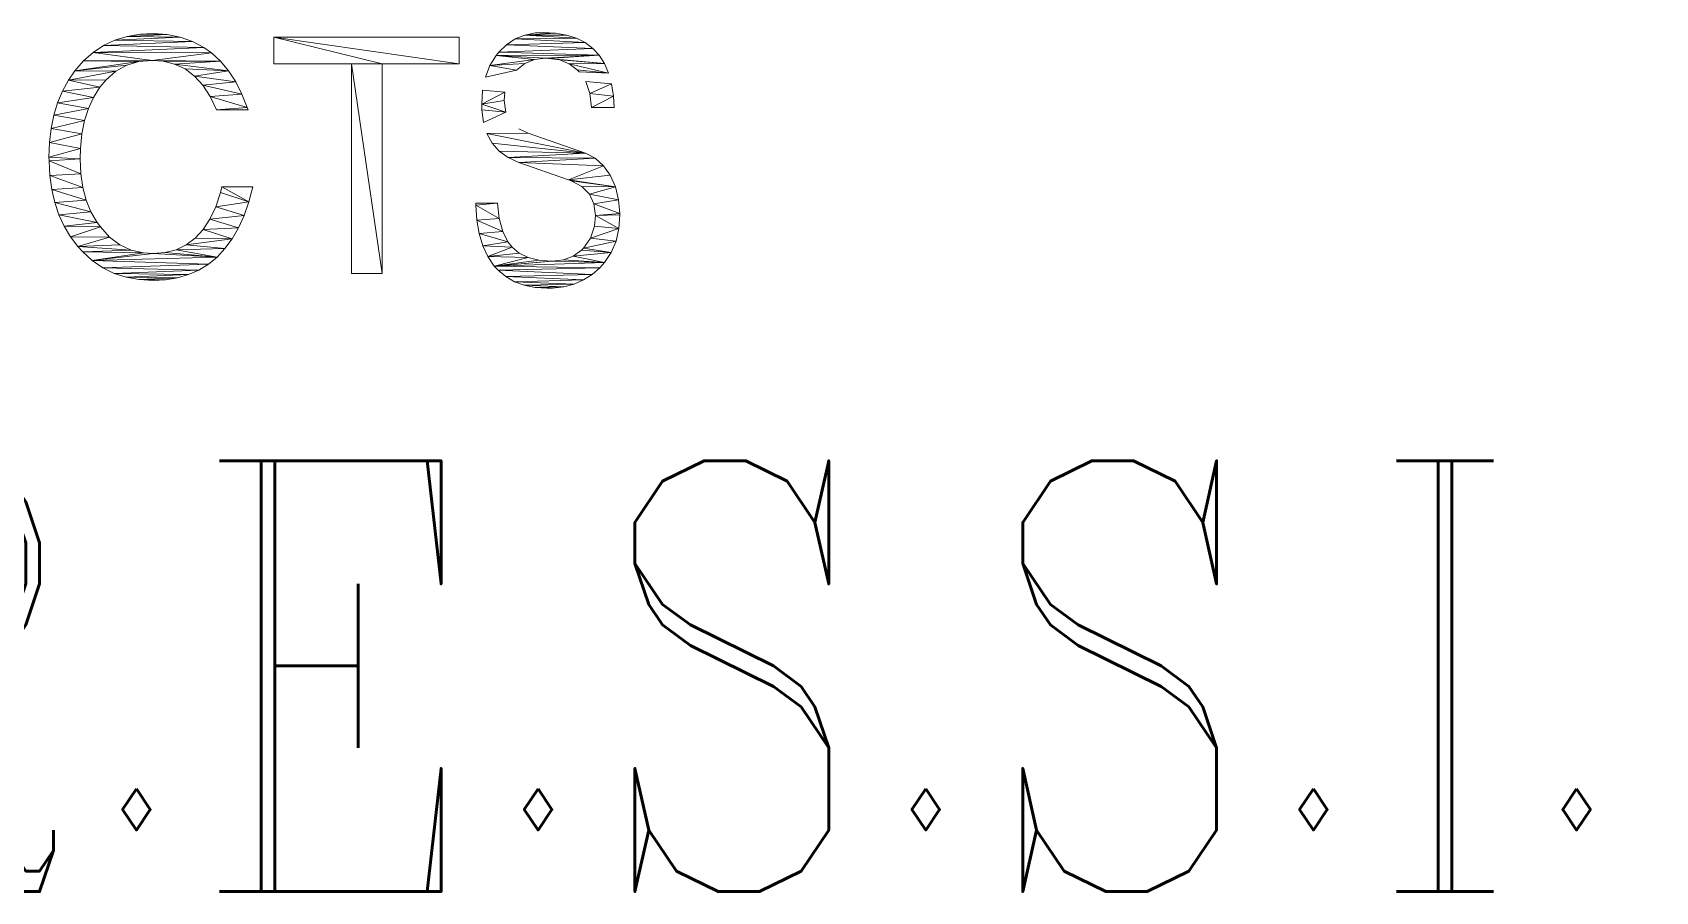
# Model space of a CAD drawing. Header units: inches. Extents: x 210948 to 214316, y -105347 to 7.
# Drawn here: x 211412.5 to 211477.7, y -105309.2 to -105274.6 of the extents above; entities that cross this region are included whole.
import ezdxf

# ---------------------------------------------------------------- set-up
doc = ezdxf.new("R2010")
doc.units = ezdxf.units.IN
doc.header["$MEASUREMENT"] = 0
doc.layers.add('A3', color=30, linetype='Continuous', lineweight=9)
doc.styles.add('BIG', font='complex', dxfattribs={"width": 0.9, "height": 3.5})

msp = doc.modelspace()

# ---------------------------------------------------------------- linework, layer by layer
at = {"layer": 'A3'}
for p, q in [((211415.772, -105274.913), (211416.263, -105274.761)), ((211415.772, -105274.913), (211416.263, -105274.761)), ((211418.397, -105274.786), (211415.772, -105274.913)), ((211418.397, -105274.786), (211415.772, -105274.913)), ((211418.397, -105274.786), (211415.772, -105274.913)), ((211418.397, -105274.786), (211415.772, -105274.913)), ((211416.263, -105274.761), (211416.793, -105274.67)), ((211416.263, -105274.761), (211416.793, -105274.67)), ((211417.875, -105274.678), (211416.263, -105274.761)), ((211417.875, -105274.678), (211416.263, -105274.761)), ((211417.875, -105274.678), (211416.263, -105274.761)), ((211417.875, -105274.678), (211416.263, -105274.761)), ((211416.263, -105274.761), (211418.397, -105274.786)), ((211416.263, -105274.761), (211418.397, -105274.786)), ((211416.263, -105274.761), (211418.397, -105274.786)), ((211416.263, -105274.761), (211418.397, -105274.786)), ((211417.327, -105274.643), (211416.793, -105274.67)), ((211417.327, -105274.643), (211416.793, -105274.67)), ((211416.793, -105274.67), (211417.875, -105274.678)), ((211416.793, -105274.67), (211417.875, -105274.678)), ((211416.793, -105274.67), (211417.875, -105274.678)), ((211416.793, -105274.67), (211417.875, -105274.678)), ((211417.875, -105274.678), (211417.327, -105274.643)), ((211417.875, -105274.678), (211417.327, -105274.643)), ((211418.397, -105274.786), (211417.875, -105274.678)), ((211418.397, -105274.786), (211417.875, -105274.678)), ((211418.888, -105274.961), (211418.397, -105274.786)), ((211418.888, -105274.961), (211418.397, -105274.786)), ((211422.169, -105274.786), (211429.616, -105275.869)), ((211426.516, -105275.869), (211422.169, -105274.786)), ((211422.169, -105274.786), (211426.516, -105275.869)), ((211422.169, -105275.869), (211422.169, -105274.786)), ((211429.616, -105275.869), (211422.169, -105274.786)), ((211422.169, -105274.786), (211429.616, -105274.786)), ((211422.169, -105274.786), (211429.616, -105275.869)), ((211429.616, -105275.869), (211422.169, -105274.786)), ((211426.516, -105275.869), (211422.169, -105274.786)), ((211422.169, -105274.786), (211426.516, -105275.869)), ((211422.169, -105275.869), (211422.169, -105274.786)), ((211422.169, -105274.786), (211429.616, -105274.786)), ((211429.616, -105274.786), (211429.616, -105275.869)), ((211429.616, -105274.786), (211429.616, -105275.869)), ((211431.873, -105274.861), (211432.262, -105274.704)), ((211431.873, -105274.861), (211432.262, -105274.704)), ((211432.262, -105274.704), (211432.688, -105274.619)), ((211432.262, -105274.704), (211432.688, -105274.619)), ((211433.494, -105274.628), (211432.262, -105274.704)), ((211432.262, -105274.704), (211433.494, -105274.628)), ((211432.262, -105274.704), (211433.494, -105274.628)), ((211433.494, -105274.628), (211432.262, -105274.704)), ((211432.262, -105274.704), (211434.335, -105274.83)), ((211432.262, -105274.704), (211434.335, -105274.83)), ((211433.937, -105274.704), (211432.262, -105274.704)), ((211433.937, -105274.704), (211432.262, -105274.704)), ((211432.262, -105274.704), (211434.335, -105274.83)), ((211432.262, -105274.704), (211434.335, -105274.83)), ((211433.937, -105274.704), (211432.262, -105274.704)), ((211433.937, -105274.704), (211432.262, -105274.704)), ((211433.001, -105274.601), (211432.688, -105274.619)), ((211433.001, -105274.601), (211432.688, -105274.619)), ((211432.688, -105274.619), (211433.494, -105274.628)), ((211432.688, -105274.619), (211433.494, -105274.628)), ((211432.688, -105274.619), (211433.494, -105274.628)), ((211432.688, -105274.619), (211433.494, -105274.628)), ((211433.494, -105274.628), (211433.001, -105274.601)), ((211433.494, -105274.628), (211433.001, -105274.601)), ((211433.494, -105274.628), (211433.937, -105274.704)), ((211433.494, -105274.628), (211433.937, -105274.704)), ((211434.335, -105274.83), (211433.937, -105274.704)), ((211434.335, -105274.83), (211433.937, -105274.704)), ((211414.511, -105275.742), (211414.894, -105275.404)), ((211414.511, -105275.742), (211414.894, -105275.404)), ((211414.894, -105275.404), (211415.316, -105275.126)), ((211414.894, -105275.404), (211415.316, -105275.126)), ((211419.35, -105275.21), (211414.894, -105275.404)), ((211419.35, -105275.21), (211414.894, -105275.404)), ((211419.35, -105275.21), (211414.894, -105275.404)), ((211419.35, -105275.21), (211414.894, -105275.404)), ((211417.273, -105275.725), (211414.894, -105275.404)), ((211414.894, -105275.404), (211419.658, -105275.426)), ((211414.894, -105275.404), (211417.273, -105275.725)), ((211414.894, -105275.404), (211419.658, -105275.426)), ((211417.273, -105275.725), (211414.894, -105275.404)), ((211414.894, -105275.404), (211419.658, -105275.426)), ((211414.894, -105275.404), (211417.273, -105275.725)), ((211414.894, -105275.404), (211419.658, -105275.426)), ((211415.316, -105275.126), (211415.772, -105274.913)), ((211415.316, -105275.126), (211415.772, -105274.913)), ((211418.888, -105274.961), (211415.316, -105275.126)), ((211418.888, -105274.961), (211415.316, -105275.126)), ((211418.888, -105274.961), (211415.316, -105275.126)), ((211418.888, -105274.961), (211415.316, -105275.126)), ((211415.316, -105275.126), (211419.35, -105275.21)), ((211415.316, -105275.126), (211419.35, -105275.21)), ((211415.316, -105275.126), (211419.35, -105275.21)), ((211415.316, -105275.126), (211419.35, -105275.21)), ((211415.772, -105274.913), (211418.888, -105274.961)), ((211415.772, -105274.913), (211418.888, -105274.961)), ((211415.772, -105274.913), (211418.888, -105274.961)), ((211415.772, -105274.913), (211418.888, -105274.961)), ((211419.658, -105275.426), (211417.273, -105275.725)), ((211419.658, -105275.426), (211417.273, -105275.725)), ((211419.658, -105275.426), (211417.273, -105275.725)), ((211419.658, -105275.426), (211417.273, -105275.725)), ((211419.35, -105275.21), (211418.888, -105274.961)), ((211419.35, -105275.21), (211418.888, -105274.961)), ((211419.658, -105275.426), (211419.35, -105275.21)), ((211419.658, -105275.426), (211419.35, -105275.21)), ((211420.019, -105275.761), (211419.658, -105275.426)), ((211420.019, -105275.761), (211419.658, -105275.426)), ((211431.111, -105275.524), (211431.214, -105275.398)), ((211431.111, -105275.524), (211431.214, -105275.398)), ((211431.214, -105275.398), (211431.523, -105275.094)), ((211431.214, -105275.398), (211431.523, -105275.094)), ((211434.989, -105275.242), (211431.214, -105275.398)), ((211434.989, -105275.242), (211431.214, -105275.398)), ((211434.989, -105275.242), (211431.214, -105275.398)), ((211434.989, -105275.242), (211431.214, -105275.398)), ((211431.214, -105275.398), (211435.249, -105275.519)), ((211431.214, -105275.398), (211435.249, -105275.519)), ((211431.214, -105275.398), (211435.249, -105275.519)), ((211431.214, -105275.398), (211435.249, -105275.519)), ((211431.523, -105275.094), (211431.873, -105274.861)), ((211431.523, -105275.094), (211431.873, -105274.861)), ((211434.685, -105275.009), (211431.523, -105275.094)), ((211434.685, -105275.009), (211431.523, -105275.094)), ((211434.685, -105275.009), (211431.523, -105275.094)), ((211434.685, -105275.009), (211431.523, -105275.094)), ((211431.523, -105275.094), (211434.989, -105275.242)), ((211431.523, -105275.094), (211434.989, -105275.242)), ((211431.523, -105275.094), (211434.989, -105275.242)), ((211431.523, -105275.094), (211434.989, -105275.242)), ((211434.335, -105274.83), (211431.873, -105274.861)), ((211434.335, -105274.83), (211431.873, -105274.861)), ((211434.335, -105274.83), (211431.873, -105274.861)), ((211434.335, -105274.83), (211431.873, -105274.861)), ((211431.873, -105274.861), (211434.685, -105275.009)), ((211431.873, -105274.861), (211434.685, -105275.009)), ((211431.873, -105274.861), (211434.685, -105275.009)), ((211431.873, -105274.861), (211434.685, -105275.009)), ((211434.685, -105275.009), (211434.335, -105274.83)), ((211434.685, -105275.009), (211434.335, -105274.83)), ((211434.989, -105275.242), (211434.685, -105275.009)), ((211434.989, -105275.242), (211434.685, -105275.009)), ((211435.249, -105275.519), (211434.989, -105275.242)), ((211435.249, -105275.519), (211434.989, -105275.242)), ((211414.163, -105276.141), (211414.511, -105275.742)), ((211414.163, -105276.141), (211414.511, -105275.742)), ((211414.163, -105276.141), (211416.741, -105275.774)), ((211416.741, -105275.774), (211414.163, -105276.141)), ((211414.163, -105276.141), (211416.741, -105275.774)), ((211416.741, -105275.774), (211414.163, -105276.141)), ((211416.253, -105275.92), (211414.163, -105276.141)), ((211416.253, -105275.92), (211414.163, -105276.141)), ((211416.253, -105275.92), (211414.163, -105276.141)), ((211416.253, -105275.92), (211414.163, -105276.141)), ((211417.273, -105275.725), (211414.511, -105275.742)), ((211417.273, -105275.725), (211414.511, -105275.742)), ((211417.273, -105275.725), (211414.511, -105275.742)), ((211417.273, -105275.725), (211414.511, -105275.742)), ((211414.511, -105275.742), (211416.741, -105275.774)), ((211414.511, -105275.742), (211416.741, -105275.774)), ((211414.511, -105275.742), (211416.741, -105275.774)), ((211414.511, -105275.742), (211416.741, -105275.774)), ((211415.813, -105276.163), (211416.253, -105275.92)), ((211415.813, -105276.163), (211416.253, -105275.92)), ((211416.741, -105275.774), (211416.253, -105275.92)), ((211416.741, -105275.774), (211416.253, -105275.92)), ((211416.741, -105275.774), (211417.273, -105275.725)), ((211416.741, -105275.774), (211417.273, -105275.725)), ((211420.019, -105275.761), (211417.273, -105275.725)), ((211417.273, -105275.725), (211417.708, -105275.755)), ((211417.273, -105275.725), (211420.019, -105275.761)), ((211420.019, -105275.761), (211417.273, -105275.725)), ((211417.273, -105275.725), (211417.708, -105275.755)), ((211417.273, -105275.725), (211420.019, -105275.761)), ((211418.175, -105275.871), (211417.708, -105275.755)), ((211417.708, -105275.755), (211420.019, -105275.761)), ((211417.708, -105275.755), (211420.019, -105275.761)), ((211418.175, -105275.871), (211417.708, -105275.755)), ((211417.708, -105275.755), (211420.019, -105275.761)), ((211417.708, -105275.755), (211420.019, -105275.761)), ((211420.019, -105275.761), (211418.175, -105275.871)), ((211420.019, -105275.761), (211418.175, -105275.871)), ((211420.019, -105275.761), (211418.175, -105275.871)), ((211420.019, -105275.761), (211418.175, -105275.871)), ((211418.175, -105275.871), (211418.599, -105276.071)), ((211420.346, -105276.147), (211418.175, -105275.871)), ((211418.175, -105275.871), (211420.346, -105276.147)), ((211418.175, -105275.871), (211418.599, -105276.071)), ((211420.346, -105276.147), (211418.175, -105275.871)), ((211418.175, -105275.871), (211420.346, -105276.147)), ((211418.599, -105276.071), (211420.346, -105276.147)), ((211418.98, -105276.355), (211418.599, -105276.071)), ((211418.599, -105276.071), (211420.346, -105276.147)), ((211418.599, -105276.071), (211420.346, -105276.147)), ((211418.98, -105276.355), (211418.599, -105276.071)), ((211418.599, -105276.071), (211420.346, -105276.147)), ((211420.346, -105276.147), (211420.019, -105275.761)), ((211420.346, -105276.147), (211420.019, -105275.761)), ((211426.516, -105275.869), (211422.169, -105275.869)), ((211422.169, -105275.869), (211425.293, -105275.869)), ((211426.516, -105275.869), (211422.169, -105275.869)), ((211426.516, -105275.869), (211422.169, -105275.869)), ((211422.169, -105275.869), (211425.293, -105275.869)), ((211426.516, -105275.869), (211422.169, -105275.869)), ((211425.293, -105275.869), (211426.516, -105284.29)), ((211425.293, -105284.29), (211425.293, -105275.869)), ((211425.293, -105275.869), (211426.516, -105275.869)), ((211426.516, -105275.869), (211425.293, -105275.869)), ((211425.293, -105275.869), (211426.516, -105284.29)), ((211425.293, -105275.869), (211426.516, -105284.29)), ((211425.293, -105284.29), (211425.293, -105275.869)), ((211425.293, -105275.869), (211426.516, -105275.869)), ((211425.293, -105275.869), (211426.516, -105284.29)), ((211426.516, -105275.869), (211425.293, -105275.869)), ((211426.516, -105284.29), (211426.516, -105275.869)), ((211429.616, -105275.869), (211426.516, -105275.869)), ((211429.616, -105275.869), (211426.516, -105275.869)), ((211426.516, -105284.29), (211426.516, -105275.869)), ((211430.673, -105276.401), (211430.856, -105275.936)), ((211430.673, -105276.401), (211430.856, -105275.936)), ((211430.673, -105276.401), (211431.917, -105276.119)), ((211431.917, -105276.119), (211430.673, -105276.401)), ((211430.673, -105276.401), (211431.917, -105276.119)), ((211431.917, -105276.119), (211430.673, -105276.401)), ((211430.856, -105275.936), (211431.111, -105275.524)), ((211430.856, -105275.936), (211431.111, -105275.524)), ((211432.647, -105275.694), (211430.856, -105275.936)), ((211430.856, -105275.936), (211432.647, -105275.694)), ((211432.647, -105275.694), (211430.856, -105275.936)), ((211430.856, -105275.936), (211432.647, -105275.694)), ((211432.258, -105275.855), (211430.856, -105275.936)), ((211432.258, -105275.855), (211430.856, -105275.936)), ((211432.258, -105275.855), (211430.856, -105275.936)), ((211432.258, -105275.855), (211430.856, -105275.936)), ((211430.856, -105275.936), (211431.917, -105276.119)), ((211430.856, -105275.936), (211431.917, -105276.119)), ((211430.856, -105275.936), (211431.917, -105276.119)), ((211430.856, -105275.936), (211431.917, -105276.119)), ((211435.249, -105275.519), (211431.111, -105275.524)), ((211435.249, -105275.519), (211431.111, -105275.524)), ((211435.249, -105275.519), (211431.111, -105275.524)), ((211435.249, -105275.519), (211431.111, -105275.524)), ((211432.647, -105275.694), (211431.111, -105275.524)), ((211431.111, -105275.524), (211433.082, -105275.64)), ((211431.111, -105275.524), (211432.647, -105275.694)), ((211431.111, -105275.524), (211433.082, -105275.64)), ((211432.647, -105275.694), (211431.111, -105275.524)), ((211431.111, -105275.524), (211433.082, -105275.64)), ((211431.111, -105275.524), (211432.647, -105275.694)), ((211431.111, -105275.524), (211433.082, -105275.64)), ((211431.917, -105276.119), (211432.258, -105275.855)), ((211431.917, -105276.119), (211432.258, -105275.855)), ((211432.647, -105275.694), (211432.258, -105275.855)), ((211432.647, -105275.694), (211432.258, -105275.855)), ((211433.082, -105275.64), (211432.647, -105275.694)), ((211433.082, -105275.64), (211432.647, -105275.694)), ((211435.249, -105275.519), (211433.082, -105275.64)), ((211433.082, -105275.64), (211435.249, -105275.519)), ((211435.249, -105275.519), (211433.082, -105275.64)), ((211433.082, -105275.64), (211435.249, -105275.519)), ((211433.082, -105275.64), (211433.211, -105275.645)), ((211433.082, -105275.64), (211433.211, -105275.645)), ((211435.249, -105275.519), (211433.211, -105275.645)), ((211433.211, -105275.645), (211435.249, -105275.519)), ((211435.249, -105275.519), (211433.211, -105275.645)), ((211433.211, -105275.645), (211435.249, -105275.519)), ((211433.211, -105275.645), (211433.659, -105275.707)), ((211435.459, -105275.855), (211433.211, -105275.645)), ((211433.211, -105275.645), (211435.459, -105275.855)), ((211433.211, -105275.645), (211433.659, -105275.707)), ((211435.459, -105275.855), (211433.211, -105275.645)), ((211433.211, -105275.645), (211435.459, -105275.855)), ((211433.659, -105275.707), (211435.459, -105275.855)), ((211434.044, -105275.86), (211433.659, -105275.707)), ((211433.659, -105275.707), (211435.459, -105275.855)), ((211433.659, -105275.707), (211435.459, -105275.855)), ((211434.044, -105275.86), (211433.659, -105275.707)), ((211433.659, -105275.707), (211435.459, -105275.855)), ((211435.459, -105275.855), (211434.044, -105275.86)), ((211435.459, -105275.855), (211434.044, -105275.86)), ((211435.459, -105275.855), (211434.044, -105275.86)), ((211435.459, -105275.855), (211434.044, -105275.86)), ((211435.625, -105276.236), (211434.044, -105275.86)), ((211434.044, -105275.86), (211434.367, -105276.101)), ((211434.044, -105275.86), (211435.625, -105276.236)), ((211435.625, -105276.236), (211434.044, -105275.86)), ((211434.044, -105275.86), (211434.367, -105276.101)), ((211434.044, -105275.86), (211435.625, -105276.236)), ((211435.625, -105276.236), (211434.367, -105276.101)), ((211434.367, -105276.101), (211434.447, -105276.182)), ((211434.367, -105276.101), (211435.625, -105276.236)), ((211435.625, -105276.236), (211434.367, -105276.101)), ((211434.367, -105276.101), (211434.447, -105276.182)), ((211434.367, -105276.101), (211435.625, -105276.236)), ((211435.459, -105275.855), (211435.249, -105275.519)), ((211435.459, -105275.855), (211435.249, -105275.519)), ((211435.625, -105276.236), (211435.459, -105275.855)), ((211435.625, -105276.236), (211435.459, -105275.855)), ((211413.663, -105276.962), (211413.901, -105276.525)), ((211413.663, -105276.962), (211413.901, -105276.525)), ((211413.901, -105276.525), (211414.163, -105276.141)), ((211413.901, -105276.525), (211414.163, -105276.141)), ((211413.901, -105276.525), (211415.813, -105276.163)), ((211415.813, -105276.163), (211413.901, -105276.525)), ((211413.901, -105276.525), (211415.813, -105276.163)), ((211415.813, -105276.163), (211413.901, -105276.525)), ((211415.421, -105276.503), (211413.901, -105276.525)), ((211415.421, -105276.503), (211413.901, -105276.525)), ((211415.421, -105276.503), (211413.901, -105276.525)), ((211415.421, -105276.503), (211413.901, -105276.525)), ((211413.901, -105276.525), (211415.164, -105276.808)), ((211413.901, -105276.525), (211415.164, -105276.808)), ((211413.901, -105276.525), (211415.164, -105276.808)), ((211413.901, -105276.525), (211415.164, -105276.808)), ((211414.163, -105276.141), (211415.813, -105276.163)), ((211414.163, -105276.141), (211415.813, -105276.163)), ((211414.163, -105276.141), (211415.813, -105276.163)), ((211414.163, -105276.141), (211415.813, -105276.163)), ((211415.164, -105276.808), (211415.421, -105276.503)), ((211415.164, -105276.808), (211415.421, -105276.503)), ((211415.813, -105276.163), (211415.421, -105276.503)), ((211415.813, -105276.163), (211415.421, -105276.503)), ((211420.346, -105276.147), (211418.98, -105276.355)), ((211420.346, -105276.147), (211418.98, -105276.355)), ((211420.346, -105276.147), (211418.98, -105276.355)), ((211420.346, -105276.147), (211418.98, -105276.355)), ((211419.315, -105276.725), (211418.98, -105276.355)), ((211418.98, -105276.355), (211420.635, -105276.587)), ((211418.98, -105276.355), (211420.635, -105276.587)), ((211419.315, -105276.725), (211418.98, -105276.355)), ((211418.98, -105276.355), (211420.635, -105276.587)), ((211418.98, -105276.355), (211420.635, -105276.587)), ((211420.635, -105276.587), (211419.315, -105276.725)), ((211420.635, -105276.587), (211419.315, -105276.725)), ((211420.635, -105276.587), (211419.315, -105276.725)), ((211420.635, -105276.587), (211419.315, -105276.725)), ((211419.315, -105276.725), (211420.883, -105277.078)), ((211419.315, -105276.725), (211420.883, -105277.078)), ((211419.606, -105277.181), (211419.315, -105276.725)), ((211419.315, -105276.725), (211420.883, -105277.078)), ((211419.315, -105276.725), (211420.883, -105277.078)), ((211419.606, -105277.181), (211419.315, -105276.725)), ((211420.635, -105276.587), (211420.346, -105276.147)), ((211420.635, -105276.587), (211420.346, -105276.147)), ((211420.883, -105277.078), (211420.635, -105276.587)), ((211420.883, -105277.078), (211420.635, -105276.587)), ((211434.447, -105276.182), (211435.625, -105276.236)), ((211434.447, -105276.182), (211435.625, -105276.236)), ((211434.707, -105276.572), (211435.746, -105276.67)), ((211434.873, -105277.051), (211434.707, -105276.572)), ((211434.707, -105276.572), (211435.746, -105276.67)), ((211434.873, -105277.051), (211434.707, -105276.572)), ((211435.746, -105276.67), (211434.873, -105277.051)), ((211435.746, -105276.67), (211434.873, -105277.051)), ((211435.746, -105276.67), (211434.873, -105277.051)), ((211435.746, -105276.67), (211434.873, -105277.051)), ((211435.817, -105277.158), (211435.746, -105276.67)), ((211435.817, -105277.158), (211435.746, -105276.67)), ((211413.318, -105277.934), (211413.469, -105277.435)), ((211413.318, -105277.934), (211413.469, -105277.435)), ((211413.469, -105277.435), (211413.663, -105276.962)), ((211413.469, -105277.435), (211413.663, -105276.962)), ((211414.911, -105277.211), (211413.469, -105277.435)), ((211414.911, -105277.211), (211413.469, -105277.435)), ((211414.911, -105277.211), (211413.469, -105277.435)), ((211414.911, -105277.211), (211413.469, -105277.435)), ((211413.469, -105277.435), (211414.705, -105277.656)), ((211413.469, -105277.435), (211414.705, -105277.656)), ((211413.469, -105277.435), (211414.705, -105277.656)), ((211413.469, -105277.435), (211414.705, -105277.656)), ((211415.164, -105276.808), (211413.663, -105276.962)), ((211415.164, -105276.808), (211413.663, -105276.962)), ((211415.164, -105276.808), (211413.663, -105276.962)), ((211415.164, -105276.808), (211413.663, -105276.962)), ((211413.663, -105276.962), (211414.911, -105277.211)), ((211413.663, -105276.962), (211414.911, -105277.211)), ((211413.663, -105276.962), (211414.911, -105277.211)), ((211413.663, -105276.962), (211414.911, -105277.211)), ((211414.705, -105277.656), (211414.911, -105277.211)), ((211414.705, -105277.656), (211414.911, -105277.211)), ((211414.911, -105277.211), (211415.164, -105276.808)), ((211414.911, -105277.211), (211415.164, -105276.808)), ((211420.883, -105277.078), (211419.606, -105277.181)), ((211420.883, -105277.078), (211419.606, -105277.181)), ((211420.883, -105277.078), (211419.606, -105277.181)), ((211420.883, -105277.078), (211419.606, -105277.181)), ((211419.606, -105277.181), (211421.097, -105277.624)), ((211419.852, -105277.718), (211419.606, -105277.181)), ((211419.606, -105277.181), (211421.097, -105277.624)), ((211419.852, -105277.718), (211419.606, -105277.181)), ((211419.606, -105277.181), (211421.097, -105277.624)), ((211419.606, -105277.181), (211421.097, -105277.624)), ((211421.097, -105277.624), (211420.883, -105277.078)), ((211421.097, -105277.624), (211420.883, -105277.078)), ((211430.525, -105277.489), (211430.561, -105276.916)), ((211430.525, -105277.489), (211430.561, -105276.916)), ((211430.525, -105277.489), (211431.456, -105277.001)), ((211431.456, -105277.001), (211430.525, -105277.489)), ((211430.525, -105277.489), (211431.456, -105277.001)), ((211431.456, -105277.001), (211430.525, -105277.489)), ((211431.425, -105277.342), (211430.525, -105277.489)), ((211431.425, -105277.342), (211430.525, -105277.489)), ((211431.425, -105277.342), (211430.525, -105277.489)), ((211431.425, -105277.342), (211430.525, -105277.489)), ((211430.561, -105276.916), (211431.456, -105277.001)), ((211430.561, -105276.916), (211431.456, -105277.001)), ((211431.456, -105277.001), (211431.425, -105277.342)), ((211431.456, -105277.001), (211431.425, -105277.342)), ((211431.492, -105277.807), (211431.425, -105277.342)), ((211431.492, -105277.807), (211431.425, -105277.342)), ((211434.873, -105277.051), (211435.817, -105277.158)), ((211434.944, -105277.624), (211434.873, -105277.051)), ((211434.873, -105277.051), (211435.817, -105277.158)), ((211434.873, -105277.051), (211435.817, -105277.158)), ((211434.944, -105277.624), (211434.873, -105277.051)), ((211434.873, -105277.051), (211435.817, -105277.158)), ((211435.817, -105277.158), (211434.944, -105277.624)), ((211435.817, -105277.158), (211434.944, -105277.624)), ((211435.817, -105277.158), (211434.944, -105277.624)), ((211435.817, -105277.158), (211434.944, -105277.624)), ((211435.844, -105277.624), (211435.817, -105277.158)), ((211435.844, -105277.624), (211435.817, -105277.158)), ((211413.21, -105278.466), (211413.318, -105277.934)), ((211413.21, -105278.466), (211413.318, -105277.934)), ((211414.705, -105277.656), (211413.318, -105277.934)), ((211414.705, -105277.656), (211413.318, -105277.934)), ((211414.705, -105277.656), (211413.318, -105277.934)), ((211414.705, -105277.656), (211413.318, -105277.934)), ((211413.318, -105277.934), (211414.549, -105278.148)), ((211413.318, -105277.934), (211414.549, -105278.148)), ((211413.318, -105277.934), (211414.549, -105278.148)), ((211413.318, -105277.934), (211414.549, -105278.148)), ((211414.549, -105278.148), (211414.705, -105277.656)), ((211414.549, -105278.148), (211414.705, -105277.656)), ((211419.852, -105277.718), (211421.097, -105277.624)), ((211421.097, -105277.624), (211419.852, -105277.718)), ((211419.852, -105277.718), (211421.097, -105277.624)), ((211421.097, -105277.624), (211419.852, -105277.718)), ((211421.126, -105277.718), (211419.852, -105277.718)), ((211421.126, -105277.718), (211419.852, -105277.718)), ((211421.097, -105277.624), (211421.126, -105277.718)), ((211421.097, -105277.624), (211421.126, -105277.718)), ((211430.525, -105277.489), (211430.529, -105277.709)), ((211431.492, -105277.807), (211430.525, -105277.489)), ((211430.525, -105277.489), (211431.492, -105277.807)), ((211430.525, -105277.489), (211430.529, -105277.709)), ((211431.492, -105277.807), (211430.525, -105277.489)), ((211430.525, -105277.489), (211431.492, -105277.807)), ((211430.596, -105278.219), (211430.529, -105277.709)), ((211430.529, -105277.709), (211431.492, -105277.807)), ((211430.596, -105278.219), (211430.529, -105277.709)), ((211430.529, -105277.709), (211431.492, -105277.807)), ((211431.492, -105277.807), (211430.596, -105278.219)), ((211431.492, -105277.807), (211430.596, -105278.219)), ((211434.944, -105277.624), (211435.844, -105277.624)), ((211434.944, -105277.624), (211435.844, -105277.624)), ((211413.142, -105279.028), (211413.21, -105278.466)), ((211413.142, -105279.028), (211413.21, -105278.466)), ((211414.441, -105278.682), (211413.142, -105279.028)), ((211414.441, -105278.682), (211413.142, -105279.028)), ((211414.441, -105278.682), (211413.142, -105279.028)), ((211414.441, -105278.682), (211413.142, -105279.028)), ((211414.549, -105278.148), (211413.21, -105278.466)), ((211414.549, -105278.148), (211413.21, -105278.466)), ((211414.549, -105278.148), (211413.21, -105278.466)), ((211414.549, -105278.148), (211413.21, -105278.466)), ((211413.21, -105278.466), (211414.441, -105278.682)), ((211413.21, -105278.466), (211414.441, -105278.682)), ((211413.21, -105278.466), (211414.441, -105278.682)), ((211413.21, -105278.466), (211414.441, -105278.682)), ((211414.384, -105279.263), (211414.441, -105278.682)), ((211414.384, -105279.263), (211414.441, -105278.682)), ((211414.441, -105278.682), (211414.549, -105278.148)), ((211414.441, -105278.682), (211414.549, -105278.148)), ((211432.396, -105278.649), (211430.735, -105278.663)), ((211432.396, -105278.649), (211430.735, -105278.663)), ((211432.396, -105278.649), (211430.735, -105278.663)), ((211432.396, -105278.649), (211430.735, -105278.663)), ((211430.735, -105278.663), (211430.946, -105279.048)), ((211434.702, -105279.46), (211430.735, -105278.663)), ((211430.735, -105278.663), (211434.702, -105279.46)), ((211430.735, -105278.663), (211430.946, -105279.048)), ((211434.702, -105279.46), (211430.735, -105278.663)), ((211430.735, -105278.663), (211434.702, -105279.46)), ((211432.02, -105278.475), (211432.396, -105278.649)), ((211432.02, -105278.475), (211432.396, -105278.649)), ((211434.702, -105279.46), (211432.396, -105278.649)), ((211434.702, -105279.46), (211432.396, -105278.649)), ((211413.12, -105279.622), (211413.142, -105279.028)), ((211413.12, -105279.622), (211413.142, -105279.028)), ((211414.384, -105279.263), (211413.12, -105279.622)), ((211414.384, -105279.263), (211413.12, -105279.622)), ((211414.384, -105279.263), (211413.12, -105279.622)), ((211414.384, -105279.263), (211413.12, -105279.622)), ((211413.142, -105279.028), (211414.384, -105279.263)), ((211413.142, -105279.028), (211414.384, -105279.263)), ((211413.142, -105279.028), (211414.384, -105279.263)), ((211413.142, -105279.028), (211414.384, -105279.263)), ((211414.371, -105279.687), (211414.384, -105279.263)), ((211414.371, -105279.687), (211414.384, -105279.263)), ((211430.946, -105279.048), (211431.228, -105279.37)), ((211434.702, -105279.46), (211430.946, -105279.048)), ((211430.946, -105279.048), (211434.702, -105279.46)), ((211430.946, -105279.048), (211431.228, -105279.37)), ((211434.702, -105279.46), (211430.946, -105279.048)), ((211430.946, -105279.048), (211434.702, -105279.46)), ((211431.228, -105279.37), (211434.702, -105279.46)), ((211431.582, -105279.63), (211431.228, -105279.37)), ((211431.228, -105279.37), (211434.702, -105279.46)), ((211431.228, -105279.37), (211434.702, -105279.46)), ((211431.582, -105279.63), (211431.228, -105279.37)), ((211431.228, -105279.37), (211434.702, -105279.46)), ((211413.12, -105279.622), (211414.371, -105279.687)), ((211413.123, -105279.768), (211413.12, -105279.622)), ((211413.12, -105279.622), (211414.371, -105279.687)), ((211413.123, -105279.768), (211413.12, -105279.622)), ((211413.12, -105279.622), (211414.371, -105279.687)), ((211413.12, -105279.622), (211414.371, -105279.687)), ((211414.371, -105279.687), (211413.123, -105279.768)), ((211414.371, -105279.687), (211413.123, -105279.768)), ((211414.371, -105279.687), (211413.123, -105279.768)), ((211414.371, -105279.687), (211413.123, -105279.768)), ((211413.123, -105279.768), (211414.398, -105280.283)), ((211413.156, -105280.359), (211413.123, -105279.768)), ((211413.123, -105279.768), (211414.398, -105280.283)), ((211413.123, -105279.768), (211414.398, -105280.283)), ((211413.156, -105280.359), (211413.123, -105279.768)), ((211413.123, -105279.768), (211414.398, -105280.283)), ((211414.398, -105280.283), (211414.371, -105279.687)), ((211414.398, -105280.283), (211414.371, -105279.687)), ((211434.702, -105279.46), (211431.582, -105279.63)), ((211434.702, -105279.46), (211431.582, -105279.63)), ((211434.702, -105279.46), (211431.582, -105279.63)), ((211434.702, -105279.46), (211431.582, -105279.63)), ((211431.582, -105279.63), (211435.088, -105279.661)), ((211432.011, -105279.827), (211431.582, -105279.63)), ((211431.582, -105279.63), (211435.088, -105279.661)), ((211431.582, -105279.63), (211435.088, -105279.661)), ((211432.011, -105279.827), (211431.582, -105279.63)), ((211431.582, -105279.63), (211435.088, -105279.661)), ((211435.088, -105279.661), (211432.011, -105279.827)), ((211435.088, -105279.661), (211432.011, -105279.827)), ((211435.088, -105279.661), (211432.011, -105279.827)), ((211435.088, -105279.661), (211432.011, -105279.827)), ((211432.011, -105279.827), (211435.423, -105279.97)), ((211434.013, -105280.525), (211432.011, -105279.827)), ((211432.011, -105279.827), (211435.423, -105279.97)), ((211432.011, -105279.827), (211435.423, -105279.97)), ((211432.011, -105279.827), (211435.423, -105279.97)), ((211434.013, -105280.525), (211432.011, -105279.827)), ((211434.013, -105280.525), (211435.423, -105279.97)), ((211435.423, -105279.97), (211434.013, -105280.525)), ((211434.013, -105280.525), (211435.423, -105279.97)), ((211435.423, -105279.97), (211434.013, -105280.525)), ((211435.088, -105279.661), (211434.702, -105279.46)), ((211435.088, -105279.661), (211434.702, -105279.46)), ((211435.423, -105279.97), (211435.088, -105279.661)), ((211435.423, -105279.97), (211435.088, -105279.661)), ((211435.423, -105279.97), (211435.683, -105280.337)), ((211435.423, -105279.97), (211435.683, -105280.337)), ((211414.398, -105280.283), (211413.156, -105280.359)), ((211414.398, -105280.283), (211413.156, -105280.359)), ((211414.398, -105280.283), (211413.156, -105280.359)), ((211414.398, -105280.283), (211413.156, -105280.359)), ((211413.156, -105280.359), (211414.481, -105280.837)), ((211413.231, -105280.918), (211413.156, -105280.359)), ((211413.156, -105280.359), (211414.481, -105280.837)), ((211413.231, -105280.918), (211413.156, -105280.359)), ((211413.156, -105280.359), (211414.481, -105280.837)), ((211413.156, -105280.359), (211414.481, -105280.837)), ((211414.481, -105280.837), (211414.398, -105280.283)), ((211414.481, -105280.837), (211414.398, -105280.283)), ((211435.683, -105280.337), (211434.013, -105280.525)), ((211435.683, -105280.337), (211434.013, -105280.525)), ((211435.683, -105280.337), (211434.013, -105280.525)), ((211435.683, -105280.337), (211434.013, -105280.525)), ((211434.013, -105280.525), (211434.125, -105280.57)), ((211435.898, -105280.812), (211434.013, -105280.525)), ((211434.013, -105280.525), (211435.898, -105280.812)), ((211435.898, -105280.812), (211434.013, -105280.525)), ((211434.013, -105280.525), (211434.125, -105280.57)), ((211434.013, -105280.525), (211435.898, -105280.812)), ((211434.125, -105280.57), (211434.55, -105280.803)), ((211435.898, -105280.812), (211434.125, -105280.57)), ((211434.125, -105280.57), (211435.898, -105280.812)), ((211434.125, -105280.57), (211434.55, -105280.803)), ((211435.898, -105280.812), (211434.125, -105280.57)), ((211434.125, -105280.57), (211435.898, -105280.812)), ((211435.898, -105280.812), (211435.683, -105280.337)), ((211435.898, -105280.812), (211435.683, -105280.337)), ((211414.481, -105280.837), (211413.231, -105280.918)), ((211414.481, -105280.837), (211413.231, -105280.918)), ((211414.481, -105280.837), (211413.231, -105280.918)), ((211414.481, -105280.837), (211413.231, -105280.918)), ((211413.231, -105280.918), (211414.619, -105281.347)), ((211413.353, -105281.442), (211413.231, -105280.918)), ((211413.231, -105280.918), (211414.619, -105281.347)), ((211413.353, -105281.442), (211413.231, -105280.918)), ((211413.231, -105280.918), (211414.619, -105281.347)), ((211413.231, -105280.918), (211414.619, -105281.347)), ((211414.619, -105281.347), (211413.353, -105281.442)), ((211414.619, -105281.347), (211413.353, -105281.442)), ((211414.619, -105281.347), (211413.353, -105281.442)), ((211414.619, -105281.347), (211413.353, -105281.442)), ((211414.619, -105281.347), (211414.481, -105280.837)), ((211414.619, -105281.347), (211414.481, -105280.837)), ((211414.811, -105281.817), (211414.619, -105281.347)), ((211414.811, -105281.817), (211414.619, -105281.347)), ((211419.825, -105281.612), (211420.017, -105281.037)), ((211419.825, -105281.612), (211420.017, -105281.037)), ((211420.073, -105280.81), (211420.017, -105281.037)), ((211420.073, -105280.81), (211420.017, -105281.037)), ((211420.017, -105281.037), (211421.162, -105281.412)), ((211420.017, -105281.037), (211421.162, -105281.412)), ((211420.017, -105281.037), (211421.162, -105281.412)), ((211420.017, -105281.037), (211421.162, -105281.412)), ((211421.162, -105281.412), (211420.073, -105280.81)), ((211421.162, -105281.412), (211420.073, -105280.81)), ((211420.073, -105280.81), (211421.324, -105280.81)), ((211420.073, -105280.81), (211421.324, -105280.81)), ((211421.162, -105281.412), (211420.073, -105280.81)), ((211421.162, -105281.412), (211420.073, -105280.81)), ((211421.324, -105280.81), (211421.162, -105281.412)), ((211421.324, -105280.81), (211421.162, -105281.412)), ((211434.55, -105280.803), (211435.898, -105280.812)), ((211434.855, -105281.112), (211434.55, -105280.803)), ((211434.55, -105280.803), (211435.898, -105280.812)), ((211434.55, -105280.803), (211435.898, -105280.812)), ((211434.855, -105281.112), (211434.55, -105280.803)), ((211434.55, -105280.803), (211435.898, -105280.812)), ((211435.898, -105280.812), (211434.855, -105281.112)), ((211435.898, -105280.812), (211434.855, -105281.112)), ((211435.898, -105280.812), (211434.855, -105281.112)), ((211435.898, -105280.812), (211434.855, -105281.112)), ((211434.855, -105281.112), (211436.028, -105281.327)), ((211435.034, -105281.497), (211434.855, -105281.112)), ((211434.855, -105281.112), (211436.028, -105281.327)), ((211434.855, -105281.112), (211436.028, -105281.327)), ((211435.034, -105281.497), (211434.855, -105281.112)), ((211434.855, -105281.112), (211436.028, -105281.327)), ((211436.028, -105281.327), (211435.034, -105281.497)), ((211436.028, -105281.327), (211435.034, -105281.497)), ((211436.028, -105281.327), (211435.034, -105281.497)), ((211436.028, -105281.327), (211435.034, -105281.497)), ((211436.028, -105281.327), (211435.898, -105280.812)), ((211436.028, -105281.327), (211435.898, -105280.812)), ((211436.077, -105281.878), (211436.028, -105281.327)), ((211436.077, -105281.878), (211436.028, -105281.327)), ((211413.353, -105281.442), (211414.811, -105281.817)), ((211413.52, -105281.933), (211413.353, -105281.442)), ((211413.353, -105281.442), (211414.811, -105281.817)), ((211413.353, -105281.442), (211414.811, -105281.817)), ((211413.52, -105281.933), (211413.353, -105281.442)), ((211413.353, -105281.442), (211414.811, -105281.817)), ((211414.811, -105281.817), (211413.52, -105281.933)), ((211414.811, -105281.817), (211413.52, -105281.933)), ((211414.811, -105281.817), (211413.52, -105281.933)), ((211414.811, -105281.817), (211413.52, -105281.933)), ((211413.52, -105281.933), (211415.059, -105282.244)), ((211413.728, -105282.392), (211413.52, -105281.933)), ((211413.52, -105281.933), (211415.059, -105282.244)), ((211413.728, -105282.392), (211413.52, -105281.933)), ((211413.52, -105281.933), (211415.059, -105282.244)), ((211413.52, -105281.933), (211415.059, -105282.244)), ((211415.059, -105282.244), (211414.811, -105281.817)), ((211415.059, -105282.244), (211414.811, -105281.817)), ((211419.595, -105282.111), (211419.825, -105281.612)), ((211419.595, -105282.111), (211419.825, -105281.612)), ((211420.97, -105281.963), (211419.595, -105282.111)), ((211420.97, -105281.963), (211419.595, -105282.111)), ((211420.97, -105281.963), (211419.595, -105282.111)), ((211420.97, -105281.963), (211419.595, -105282.111)), ((211421.162, -105281.412), (211419.825, -105281.612)), ((211421.162, -105281.412), (211419.825, -105281.612)), ((211421.162, -105281.412), (211419.825, -105281.612)), ((211421.162, -105281.412), (211419.825, -105281.612)), ((211419.825, -105281.612), (211420.97, -105281.963)), ((211419.825, -105281.612), (211420.97, -105281.963)), ((211419.825, -105281.612), (211420.97, -105281.963)), ((211419.825, -105281.612), (211420.97, -105281.963)), ((211420.743, -105282.46), (211420.97, -105281.963)), ((211420.743, -105282.46), (211420.97, -105281.963)), ((211420.97, -105281.963), (211421.162, -105281.412)), ((211420.97, -105281.963), (211421.162, -105281.412)), ((211431.152, -105281.47), (211430.283, -105281.542)), ((211430.283, -105281.542), (211431.152, -105281.47)), ((211431.152, -105281.47), (211430.283, -105281.47)), ((211430.283, -105281.47), (211430.283, -105281.542)), ((211430.283, -105281.47), (211430.283, -105281.542)), ((211431.152, -105281.47), (211430.283, -105281.542)), ((211430.283, -105281.542), (211431.152, -105281.47)), ((211431.152, -105281.47), (211430.283, -105281.47)), ((211430.283, -105281.542), (211431.223, -105282.088)), ((211430.323, -105282.146), (211430.283, -105281.542)), ((211430.283, -105281.542), (211431.223, -105282.088)), ((211430.283, -105281.542), (211431.223, -105282.088)), ((211430.323, -105282.146), (211430.283, -105281.542)), ((211430.283, -105281.542), (211431.223, -105282.088)), ((211431.223, -105282.088), (211431.152, -105281.47)), ((211431.223, -105282.088), (211431.152, -105281.47)), ((211435.034, -105281.497), (211436.077, -105281.878)), ((211435.097, -105281.958), (211435.034, -105281.497)), ((211435.034, -105281.497), (211436.077, -105281.878)), ((211435.034, -105281.497), (211436.077, -105281.878)), ((211435.097, -105281.958), (211435.034, -105281.497)), ((211435.034, -105281.497), (211436.077, -105281.878)), ((211435.097, -105281.958), (211435.056, -105282.397)), ((211435.097, -105281.958), (211435.056, -105282.397)), ((211435.097, -105281.958), (211436.077, -105281.878)), ((211436.077, -105281.878), (211435.097, -105281.958)), ((211435.097, -105281.958), (211436.077, -105281.878)), ((211436.077, -105281.878), (211435.097, -105281.958)), ((211436.077, -105281.931), (211435.097, -105281.958)), ((211436.077, -105281.931), (211435.097, -105281.958)), ((211436.077, -105281.931), (211435.097, -105281.958)), ((211436.077, -105281.931), (211435.097, -105281.958)), ((211436.037, -105282.487), (211435.097, -105281.958)), ((211435.097, -105281.958), (211436.037, -105282.487)), ((211436.037, -105282.487), (211435.097, -105281.958)), ((211435.097, -105281.958), (211436.037, -105282.487)), ((211436.037, -105282.487), (211436.077, -105281.931)), ((211436.037, -105282.487), (211436.077, -105281.931)), ((211436.077, -105281.878), (211436.077, -105281.931)), ((211436.077, -105281.878), (211436.077, -105281.931)), ((211415.059, -105282.244), (211413.728, -105282.392)), ((211415.059, -105282.244), (211413.728, -105282.392)), ((211415.059, -105282.244), (211413.728, -105282.392)), ((211415.059, -105282.244), (211413.728, -105282.392)), ((211413.728, -105282.392), (211415.191, -105282.425)), ((211413.982, -105282.816), (211413.728, -105282.392)), ((211413.728, -105282.392), (211415.191, -105282.425)), ((211413.982, -105282.816), (211413.728, -105282.392)), ((211413.728, -105282.392), (211415.191, -105282.425)), ((211413.728, -105282.392), (211415.191, -105282.425)), ((211415.191, -105282.425), (211413.982, -105282.816)), ((211415.191, -105282.425), (211413.982, -105282.816)), ((211415.191, -105282.425), (211413.982, -105282.816)), ((211415.191, -105282.425), (211413.982, -105282.816)), ((211415.191, -105282.425), (211415.059, -105282.244)), ((211415.191, -105282.425), (211415.059, -105282.244)), ((211415.556, -105282.83), (211415.191, -105282.425)), ((211415.556, -105282.83), (211415.191, -105282.425)), ((211419.32, -105282.533), (211419.004, -105282.881)), ((211419.32, -105282.533), (211419.004, -105282.881)), ((211419.32, -105282.533), (211419.595, -105282.111)), ((211419.32, -105282.533), (211419.595, -105282.111)), ((211420.743, -105282.46), (211419.32, -105282.533)), ((211420.743, -105282.46), (211419.32, -105282.533)), ((211420.743, -105282.46), (211419.32, -105282.533)), ((211420.743, -105282.46), (211419.32, -105282.533)), ((211420.489, -105282.905), (211419.32, -105282.533)), ((211419.32, -105282.533), (211420.489, -105282.905)), ((211419.32, -105282.533), (211420.489, -105282.905)), ((211420.489, -105282.905), (211419.32, -105282.533)), ((211419.595, -105282.111), (211420.743, -105282.46)), ((211419.595, -105282.111), (211420.743, -105282.46)), ((211419.595, -105282.111), (211420.743, -105282.46)), ((211419.595, -105282.111), (211420.743, -105282.46)), ((211420.489, -105282.905), (211420.743, -105282.46)), ((211420.489, -105282.905), (211420.743, -105282.46)), ((211431.223, -105282.088), (211430.323, -105282.146)), ((211431.223, -105282.088), (211430.323, -105282.146)), ((211431.223, -105282.088), (211430.323, -105282.146)), ((211431.223, -105282.088), (211430.323, -105282.146)), ((211430.323, -105282.146), (211431.367, -105282.603)), ((211430.422, -105282.692), (211430.323, -105282.146)), ((211430.323, -105282.146), (211431.367, -105282.603)), ((211430.422, -105282.692), (211430.323, -105282.146)), ((211430.323, -105282.146), (211431.367, -105282.603)), ((211430.323, -105282.146), (211431.367, -105282.603)), ((211431.367, -105282.603), (211430.422, -105282.692)), ((211431.367, -105282.603), (211430.422, -105282.692)), ((211431.367, -105282.603), (211430.422, -105282.692)), ((211431.367, -105282.603), (211430.422, -105282.692)), ((211431.367, -105282.603), (211431.223, -105282.088)), ((211431.367, -105282.603), (211431.223, -105282.088)), ((211431.577, -105283.019), (211431.367, -105282.603)), ((211431.577, -105283.019), (211431.367, -105282.603)), ((211434.899, -105282.876), (211435.056, -105282.397)), ((211434.899, -105282.876), (211435.056, -105282.397)), ((211436.037, -105282.487), (211434.899, -105282.876)), ((211436.037, -105282.487), (211434.899, -105282.876)), ((211436.037, -105282.487), (211434.899, -105282.876)), ((211436.037, -105282.487), (211434.899, -105282.876)), ((211435.056, -105282.397), (211436.037, -105282.487)), ((211435.056, -105282.397), (211436.037, -105282.487)), ((211435.056, -105282.397), (211436.037, -105282.487)), ((211435.056, -105282.397), (211436.037, -105282.487)), ((211435.925, -105282.992), (211436.037, -105282.487)), ((211435.925, -105282.992), (211436.037, -105282.487)), ((211413.982, -105282.816), (211415.556, -105282.83)), ((211414.282, -105283.208), (211413.982, -105282.816)), ((211413.982, -105282.816), (211415.556, -105282.83)), ((211413.982, -105282.816), (211415.556, -105282.83)), ((211414.282, -105283.208), (211413.982, -105282.816)), ((211413.982, -105282.816), (211415.556, -105282.83)), ((211414.282, -105283.208), (211415.556, -105282.83)), ((211415.556, -105282.83), (211414.282, -105283.208)), ((211415.556, -105282.83), (211414.282, -105283.208)), ((211414.282, -105283.208), (211415.556, -105282.83)), ((211415.966, -105283.14), (211414.282, -105283.208)), ((211415.966, -105283.14), (211414.282, -105283.208)), ((211415.966, -105283.14), (211414.282, -105283.208)), ((211415.966, -105283.14), (211414.282, -105283.208)), ((211414.282, -105283.208), (211416.423, -105283.353)), ((211414.481, -105283.429), (211414.282, -105283.208)), ((211414.282, -105283.208), (211416.423, -105283.353)), ((211414.282, -105283.208), (211416.423, -105283.353)), ((211414.282, -105283.208), (211416.423, -105283.353)), ((211414.481, -105283.429), (211414.282, -105283.208)), ((211415.556, -105282.83), (211415.966, -105283.14)), ((211415.556, -105282.83), (211415.966, -105283.14)), ((211416.423, -105283.353), (211415.966, -105283.14)), ((211416.423, -105283.353), (211415.966, -105283.14)), ((211418.243, -105283.34), (211418.645, -105283.148)), ((211418.243, -105283.34), (211418.645, -105283.148)), ((211420.2, -105283.297), (211418.243, -105283.34)), ((211420.2, -105283.297), (211418.243, -105283.34)), ((211420.2, -105283.297), (211418.243, -105283.34)), ((211420.2, -105283.297), (211418.243, -105283.34)), ((211418.645, -105283.148), (211419.004, -105282.881)), ((211418.645, -105283.148), (211419.004, -105282.881)), ((211420.489, -105282.905), (211418.645, -105283.148)), ((211420.489, -105282.905), (211418.645, -105283.148)), ((211420.489, -105282.905), (211418.645, -105283.148)), ((211420.489, -105282.905), (211418.645, -105283.148)), ((211418.645, -105283.148), (211420.2, -105283.297)), ((211418.645, -105283.148), (211420.2, -105283.297)), ((211418.645, -105283.148), (211420.2, -105283.297)), ((211418.645, -105283.148), (211420.2, -105283.297)), ((211419.004, -105282.881), (211420.489, -105282.905)), ((211419.004, -105282.881), (211420.489, -105282.905)), ((211419.004, -105282.881), (211420.489, -105282.905)), ((211419.004, -105282.881), (211420.489, -105282.905)), ((211419.882, -105283.637), (211420.2, -105283.297)), ((211419.882, -105283.637), (211420.2, -105283.297)), ((211420.2, -105283.297), (211420.489, -105282.905)), ((211420.2, -105283.297), (211420.489, -105282.905)), ((211430.422, -105282.692), (211431.577, -105283.019)), ((211430.57, -105283.185), (211430.422, -105282.692)), ((211430.422, -105282.692), (211431.577, -105283.019)), ((211430.422, -105282.692), (211431.577, -105283.019)), ((211430.57, -105283.185), (211430.422, -105282.692)), ((211430.422, -105282.692), (211431.577, -105283.019)), ((211431.577, -105283.019), (211430.57, -105283.185)), ((211431.577, -105283.019), (211430.57, -105283.185)), ((211431.577, -105283.019), (211430.57, -105283.185)), ((211431.577, -105283.019), (211430.57, -105283.185)), ((211430.57, -105283.185), (211431.747, -105283.239)), ((211430.776, -105283.619), (211430.57, -105283.185)), ((211430.57, -105283.185), (211431.747, -105283.239)), ((211430.57, -105283.185), (211431.747, -105283.239)), ((211430.776, -105283.619), (211430.57, -105283.185)), ((211430.57, -105283.185), (211431.747, -105283.239)), ((211430.776, -105283.619), (211431.747, -105283.239)), ((211431.747, -105283.239), (211430.776, -105283.619)), ((211430.776, -105283.619), (211431.747, -105283.239)), ((211431.747, -105283.239), (211430.776, -105283.619)), ((211431.747, -105283.239), (211431.577, -105283.019)), ((211431.747, -105283.239), (211431.577, -105283.019)), ((211431.747, -105283.239), (211432.034, -105283.476)), ((211431.747, -105283.239), (211432.034, -105283.476)), ((211434.622, -105283.279), (211434.541, -105283.36)), ((211434.622, -105283.279), (211434.541, -105283.36)), ((211434.622, -105283.279), (211434.899, -105282.876)), ((211434.622, -105283.279), (211434.899, -105282.876)), ((211435.925, -105282.992), (211434.622, -105283.279)), ((211435.925, -105282.992), (211434.622, -105283.279)), ((211435.925, -105282.992), (211434.622, -105283.279)), ((211435.925, -105282.992), (211434.622, -105283.279)), ((211435.732, -105283.445), (211434.622, -105283.279)), ((211434.622, -105283.279), (211435.732, -105283.445)), ((211435.732, -105283.445), (211434.622, -105283.279)), ((211434.622, -105283.279), (211435.732, -105283.445)), ((211434.899, -105282.876), (211435.925, -105282.992)), ((211434.899, -105282.876), (211435.925, -105282.992)), ((211434.899, -105282.876), (211435.925, -105282.992)), ((211434.899, -105282.876), (211435.925, -105282.992)), ((211435.732, -105283.445), (211435.925, -105282.992)), ((211435.732, -105283.445), (211435.925, -105282.992)), ((211416.423, -105283.353), (211414.481, -105283.429)), ((211416.423, -105283.353), (211414.481, -105283.429)), ((211416.423, -105283.353), (211414.481, -105283.429)), ((211416.423, -105283.353), (211414.481, -105283.429)), ((211414.481, -105283.429), (211416.925, -105283.47)), ((211414.865, -105283.78), (211414.481, -105283.429)), ((211414.481, -105283.429), (211416.925, -105283.47)), ((211414.865, -105283.78), (211414.481, -105283.429)), ((211414.481, -105283.429), (211416.925, -105283.47)), ((211414.481, -105283.429), (211416.925, -105283.47)), ((211414.865, -105283.78), (211416.925, -105283.47)), ((211416.925, -105283.47), (211414.865, -105283.78)), ((211414.865, -105283.78), (211416.925, -105283.47)), ((211416.925, -105283.47), (211414.865, -105283.78)), ((211414.865, -105283.78), (211417.314, -105283.494)), ((211417.314, -105283.494), (211414.865, -105283.78)), ((211414.865, -105283.78), (211417.314, -105283.494)), ((211417.314, -105283.494), (211414.865, -105283.78)), ((211419.882, -105283.637), (211414.865, -105283.78)), ((211419.882, -105283.637), (211414.865, -105283.78)), ((211419.882, -105283.637), (211414.865, -105283.78)), ((211419.882, -105283.637), (211414.865, -105283.78)), ((211414.865, -105283.78), (211419.531, -105283.926)), ((211415.286, -105284.066), (211414.865, -105283.78)), ((211414.865, -105283.78), (211419.531, -105283.926)), ((211414.865, -105283.78), (211419.531, -105283.926)), ((211415.286, -105284.066), (211414.865, -105283.78)), ((211414.865, -105283.78), (211419.531, -105283.926)), ((211419.531, -105283.926), (211415.286, -105284.066)), ((211419.531, -105283.926), (211415.286, -105284.066)), ((211419.531, -105283.926), (211415.286, -105284.066)), ((211419.531, -105283.926), (211415.286, -105284.066)), ((211416.925, -105283.47), (211416.423, -105283.353)), ((211416.925, -105283.47), (211416.423, -105283.353)), ((211416.925, -105283.47), (211417.314, -105283.494)), ((211416.925, -105283.47), (211417.314, -105283.494)), ((211417.8, -105283.456), (211417.314, -105283.494)), ((211417.8, -105283.456), (211417.314, -105283.494)), ((211417.314, -105283.494), (211419.882, -105283.637)), ((211419.882, -105283.637), (211417.314, -105283.494)), ((211417.314, -105283.494), (211419.882, -105283.637)), ((211417.314, -105283.494), (211419.882, -105283.637)), ((211419.882, -105283.637), (211417.314, -105283.494)), ((211417.314, -105283.494), (211419.882, -105283.637)), ((211417.314, -105283.494), (211419.882, -105283.637)), ((211417.314, -105283.494), (211419.882, -105283.637)), ((211418.243, -105283.34), (211417.8, -105283.456)), ((211418.243, -105283.34), (211417.8, -105283.456)), ((211419.882, -105283.637), (211417.8, -105283.456)), ((211417.8, -105283.456), (211419.882, -105283.637)), ((211419.882, -105283.637), (211417.8, -105283.456)), ((211417.8, -105283.456), (211419.882, -105283.637)), ((211419.882, -105283.637), (211418.243, -105283.34)), ((211418.243, -105283.34), (211419.882, -105283.637)), ((211419.882, -105283.637), (211418.243, -105283.34)), ((211418.243, -105283.34), (211419.882, -105283.637)), ((211419.147, -105284.161), (211419.531, -105283.926)), ((211419.147, -105284.161), (211419.531, -105283.926)), ((211419.531, -105283.926), (211419.882, -105283.637)), ((211419.531, -105283.926), (211419.882, -105283.637)), ((211432.034, -105283.476), (211430.776, -105283.619)), ((211432.034, -105283.476), (211430.776, -105283.619)), ((211432.034, -105283.476), (211430.776, -105283.619)), ((211432.034, -105283.476), (211430.776, -105283.619)), ((211430.776, -105283.619), (211432.392, -105283.651)), ((211431.031, -105283.995), (211430.776, -105283.619)), ((211430.776, -105283.619), (211432.392, -105283.651)), ((211430.776, -105283.619), (211432.392, -105283.651)), ((211431.031, -105283.995), (211430.776, -105283.619)), ((211430.776, -105283.619), (211432.392, -105283.651)), ((211431.031, -105283.995), (211432.392, -105283.651)), ((211432.392, -105283.651), (211431.031, -105283.995)), ((211432.392, -105283.651), (211431.031, -105283.995)), ((211431.031, -105283.995), (211432.392, -105283.651)), ((211431.031, -105283.995), (211432.817, -105283.754)), ((211432.817, -105283.754), (211431.031, -105283.995)), ((211431.031, -105283.995), (211432.817, -105283.754)), ((211432.817, -105283.754), (211431.031, -105283.995)), ((211431.031, -105283.995), (211433.355, -105283.794)), ((211431.031, -105283.995), (211433.355, -105283.794)), ((211433.355, -105283.794), (211431.031, -105283.995)), ((211433.355, -105283.794), (211431.031, -105283.995)), ((211431.031, -105283.995), (211433.31, -105283.794)), ((211433.31, -105283.794), (211431.031, -105283.995)), ((211431.031, -105283.995), (211433.355, -105283.794)), ((211431.031, -105283.995), (211433.355, -105283.794)), ((211433.355, -105283.794), (211431.031, -105283.995)), ((211433.355, -105283.794), (211431.031, -105283.995)), ((211431.031, -105283.995), (211433.31, -105283.794)), ((211433.31, -105283.794), (211431.031, -105283.995)), ((211435.464, -105283.852), (211431.031, -105283.995)), ((211435.464, -105283.852), (211431.031, -105283.995)), ((211435.464, -105283.852), (211431.031, -105283.995)), ((211435.464, -105283.852), (211431.031, -105283.995)), ((211432.392, -105283.651), (211432.034, -105283.476)), ((211432.392, -105283.651), (211432.034, -105283.476)), ((211432.392, -105283.651), (211432.817, -105283.754)), ((211432.392, -105283.651), (211432.817, -105283.754)), ((211432.817, -105283.754), (211433.31, -105283.794)), ((211432.817, -105283.754), (211433.31, -105283.794)), ((211433.31, -105283.794), (211433.355, -105283.794)), ((211433.31, -105283.794), (211433.355, -105283.794)), ((211433.807, -105283.745), (211433.355, -105283.794)), ((211433.807, -105283.745), (211433.355, -105283.794)), ((211433.355, -105283.794), (211435.464, -105283.852)), ((211433.355, -105283.794), (211435.464, -105283.852)), ((211433.355, -105283.794), (211435.464, -105283.852)), ((211433.355, -105283.794), (211435.464, -105283.852)), ((211434.201, -105283.601), (211433.807, -105283.745)), ((211434.201, -105283.601), (211433.807, -105283.745)), ((211435.464, -105283.852), (211433.807, -105283.745)), ((211433.807, -105283.745), (211435.464, -105283.852)), ((211435.464, -105283.852), (211433.807, -105283.745)), ((211433.807, -105283.745), (211435.464, -105283.852)), ((211434.201, -105283.601), (211434.541, -105283.36)), ((211434.201, -105283.601), (211434.541, -105283.36)), ((211435.732, -105283.445), (211434.201, -105283.601)), ((211435.732, -105283.445), (211434.201, -105283.601)), ((211435.732, -105283.445), (211434.201, -105283.601)), ((211435.732, -105283.445), (211434.201, -105283.601)), ((211435.464, -105283.852), (211434.201, -105283.601)), ((211434.201, -105283.601), (211435.464, -105283.852)), ((211435.464, -105283.852), (211434.201, -105283.601)), ((211434.201, -105283.601), (211435.464, -105283.852)), ((211434.541, -105283.36), (211435.732, -105283.445)), ((211434.541, -105283.36), (211435.732, -105283.445)), ((211434.541, -105283.36), (211435.732, -105283.445)), ((211434.541, -105283.36), (211435.732, -105283.445)), ((211435.276, -105284.063), (211435.464, -105283.852)), ((211435.276, -105284.063), (211435.464, -105283.852)), ((211435.464, -105283.852), (211435.732, -105283.445)), ((211435.464, -105283.852), (211435.732, -105283.445)), ((211415.286, -105284.066), (211419.147, -105284.161)), ((211415.742, -105284.29), (211415.286, -105284.066)), ((211415.286, -105284.066), (211419.147, -105284.161)), ((211415.286, -105284.066), (211419.147, -105284.161)), ((211415.742, -105284.29), (211415.286, -105284.066)), ((211415.286, -105284.066), (211419.147, -105284.161)), ((211419.147, -105284.161), (211415.742, -105284.29)), ((211419.147, -105284.161), (211415.742, -105284.29)), ((211419.147, -105284.161), (211415.742, -105284.29)), ((211419.147, -105284.161), (211415.742, -105284.29)), ((211415.742, -105284.29), (211418.734, -105284.342)), ((211416.231, -105284.45), (211415.742, -105284.29)), ((211415.742, -105284.29), (211418.734, -105284.342)), ((211415.742, -105284.29), (211418.734, -105284.342)), ((211416.231, -105284.45), (211415.742, -105284.29)), ((211415.742, -105284.29), (211418.734, -105284.342)), ((211418.734, -105284.342), (211416.231, -105284.45)), ((211418.734, -105284.342), (211416.231, -105284.45)), ((211418.734, -105284.342), (211416.231, -105284.45)), ((211418.734, -105284.342), (211416.231, -105284.45)), ((211416.231, -105284.45), (211418.289, -105284.474)), ((211416.755, -105284.544), (211416.231, -105284.45)), ((211416.231, -105284.45), (211418.289, -105284.474)), ((211416.231, -105284.45), (211418.289, -105284.474)), ((211416.755, -105284.544), (211416.231, -105284.45)), ((211416.231, -105284.45), (211418.289, -105284.474)), ((211418.289, -105284.474), (211416.755, -105284.544)), ((211418.289, -105284.474), (211416.755, -105284.544)), ((211418.289, -105284.474), (211416.755, -105284.544)), ((211418.289, -105284.474), (211416.755, -105284.544)), ((211416.755, -105284.544), (211417.813, -105284.55)), ((211417.314, -105284.577), (211416.755, -105284.544)), ((211416.755, -105284.544), (211417.813, -105284.55)), ((211416.755, -105284.544), (211417.813, -105284.55)), ((211417.314, -105284.577), (211416.755, -105284.544)), ((211416.755, -105284.544), (211417.813, -105284.55)), ((211417.813, -105284.55), (211417.314, -105284.577)), ((211417.813, -105284.55), (211417.314, -105284.577)), ((211417.813, -105284.55), (211418.289, -105284.474)), ((211417.813, -105284.55), (211418.289, -105284.474)), ((211418.289, -105284.474), (211418.734, -105284.342)), ((211418.289, -105284.474), (211418.734, -105284.342)), ((211418.734, -105284.342), (211419.147, -105284.161)), ((211418.734, -105284.342), (211419.147, -105284.161)), ((211426.516, -105284.29), (211425.293, -105284.29)), ((211426.516, -105284.29), (211425.293, -105284.29)), ((211431.031, -105283.995), (211435.276, -105284.063)), ((211431.179, -105284.157), (211431.031, -105283.995)), ((211431.031, -105283.995), (211435.276, -105284.063)), ((211431.031, -105283.995), (211435.276, -105284.063)), ((211431.179, -105284.157), (211431.031, -105283.995)), ((211431.031, -105283.995), (211435.276, -105284.063)), ((211435.276, -105284.063), (211431.179, -105284.157)), ((211435.276, -105284.063), (211431.179, -105284.157)), ((211435.276, -105284.063), (211431.179, -105284.157)), ((211435.276, -105284.063), (211431.179, -105284.157)), ((211431.179, -105284.157), (211434.967, -105284.34)), ((211431.488, -105284.421), (211431.179, -105284.157)), ((211431.179, -105284.157), (211434.967, -105284.34)), ((211431.179, -105284.157), (211434.967, -105284.34)), ((211431.488, -105284.421), (211431.179, -105284.157)), ((211431.179, -105284.157), (211434.967, -105284.34)), ((211434.967, -105284.34), (211431.488, -105284.421)), ((211434.967, -105284.34), (211431.488, -105284.421)), ((211434.967, -105284.34), (211431.488, -105284.421)), ((211434.967, -105284.34), (211431.488, -105284.421)), ((211431.488, -105284.421), (211434.617, -105284.555)), ((211431.837, -105284.627), (211431.488, -105284.421)), ((211431.488, -105284.421), (211434.617, -105284.555)), ((211431.488, -105284.421), (211434.617, -105284.555)), ((211431.837, -105284.627), (211431.488, -105284.421)), ((211431.488, -105284.421), (211434.617, -105284.555)), ((211434.617, -105284.555), (211431.837, -105284.627)), ((211434.617, -105284.555), (211431.837, -105284.627)), ((211434.617, -105284.555), (211431.837, -105284.627)), ((211434.617, -105284.555), (211431.837, -105284.627)), ((211434.237, -105284.721), (211434.617, -105284.555)), ((211434.237, -105284.721), (211434.617, -105284.555)), ((211434.617, -105284.555), (211434.967, -105284.34)), ((211434.617, -105284.555), (211434.967, -105284.34)), ((211434.967, -105284.34), (211435.276, -105284.063)), ((211434.967, -105284.34), (211435.276, -105284.063)), ((211431.837, -105284.627), (211434.237, -105284.721)), ((211432.231, -105284.77), (211431.837, -105284.627)), ((211431.837, -105284.627), (211434.237, -105284.721)), ((211432.231, -105284.77), (211431.837, -105284.627)), ((211431.837, -105284.627), (211434.237, -105284.721)), ((211431.837, -105284.627), (211434.237, -105284.721)), ((211434.237, -105284.721), (211432.231, -105284.77)), ((211434.237, -105284.721), (211432.231, -105284.77)), ((211434.237, -105284.721), (211432.231, -105284.77)), ((211434.237, -105284.721), (211432.231, -105284.77)), ((211432.231, -105284.77), (211433.82, -105284.828)), ((211432.67, -105284.86), (211432.231, -105284.77)), ((211432.231, -105284.77), (211433.82, -105284.828)), ((211432.231, -105284.77), (211433.82, -105284.828)), ((211432.67, -105284.86), (211432.231, -105284.77)), ((211432.231, -105284.77), (211433.82, -105284.828)), ((211433.82, -105284.828), (211432.67, -105284.86)), ((211433.82, -105284.828), (211432.67, -105284.86)), ((211433.82, -105284.828), (211432.67, -105284.86)), ((211433.82, -105284.828), (211432.67, -105284.86)), ((211432.67, -105284.86), (211433.368, -105284.882)), ((211433.153, -105284.887), (211432.67, -105284.86)), ((211432.67, -105284.86), (211433.368, -105284.882)), ((211432.67, -105284.86), (211433.368, -105284.882)), ((211432.67, -105284.86), (211433.368, -105284.882)), ((211433.153, -105284.887), (211432.67, -105284.86)), ((211433.368, -105284.882), (211433.153, -105284.887)), ((211433.368, -105284.882), (211433.153, -105284.887)), ((211433.368, -105284.882), (211433.82, -105284.828)), ((211433.368, -105284.882), (211433.82, -105284.828)), ((211433.82, -105284.828), (211434.237, -105284.721)), ((211433.82, -105284.828), (211434.237, -105284.721))]:
    msp.add_line(p, q, dxfattribs=at)

# ---------------------------------------------------------------- texts
at = {"layer": 'A3', "style": 'BIG', "width": 0.75}
msp.add_attdef('I.M.P.R.E.S.S.I.O.N.S', (211356.501, -105309.154), '', height=17.324, dxfattribs=at)

doc.saveas('drawing.dxf')
